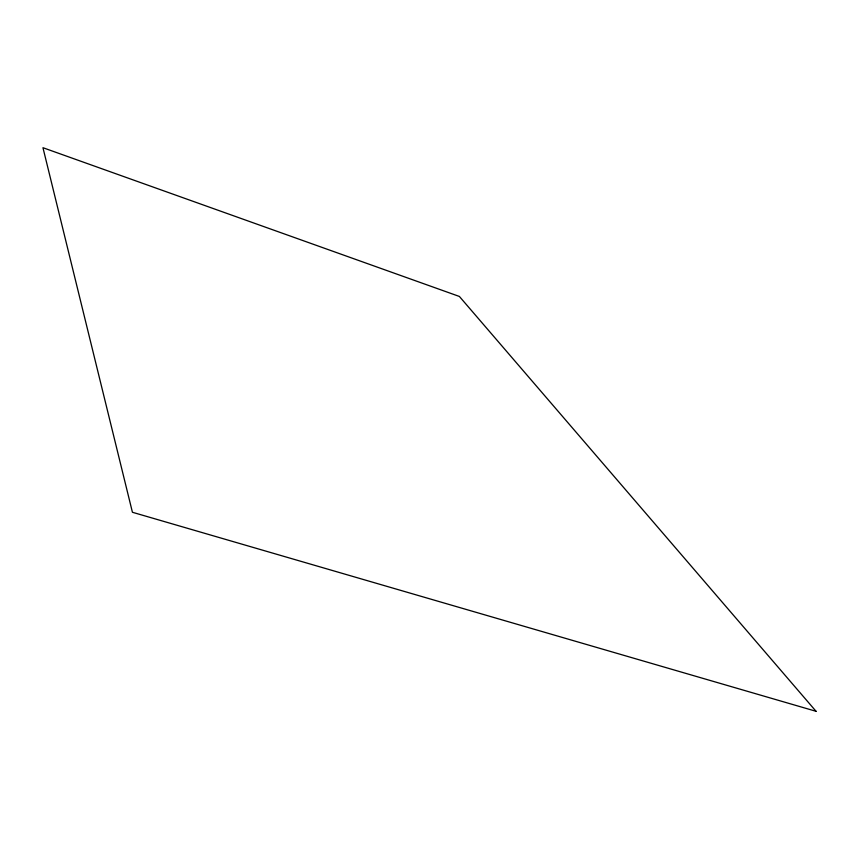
<?xml version="1.0" encoding="UTF-8"?>
<svg xmlns="http://www.w3.org/2000/svg" width="859" height="859" viewBox="0 0 859 859"><rect width="100%" height="100%" fill="white"/><g stroke="black" fill="none" stroke-linecap="round" stroke-linejoin="round"><path stroke-width="1.29" d="M816.05 711.295L132.426 512.275L42.95 147.705L459.382 296.452L816.05 711.295"/></g></svg>
